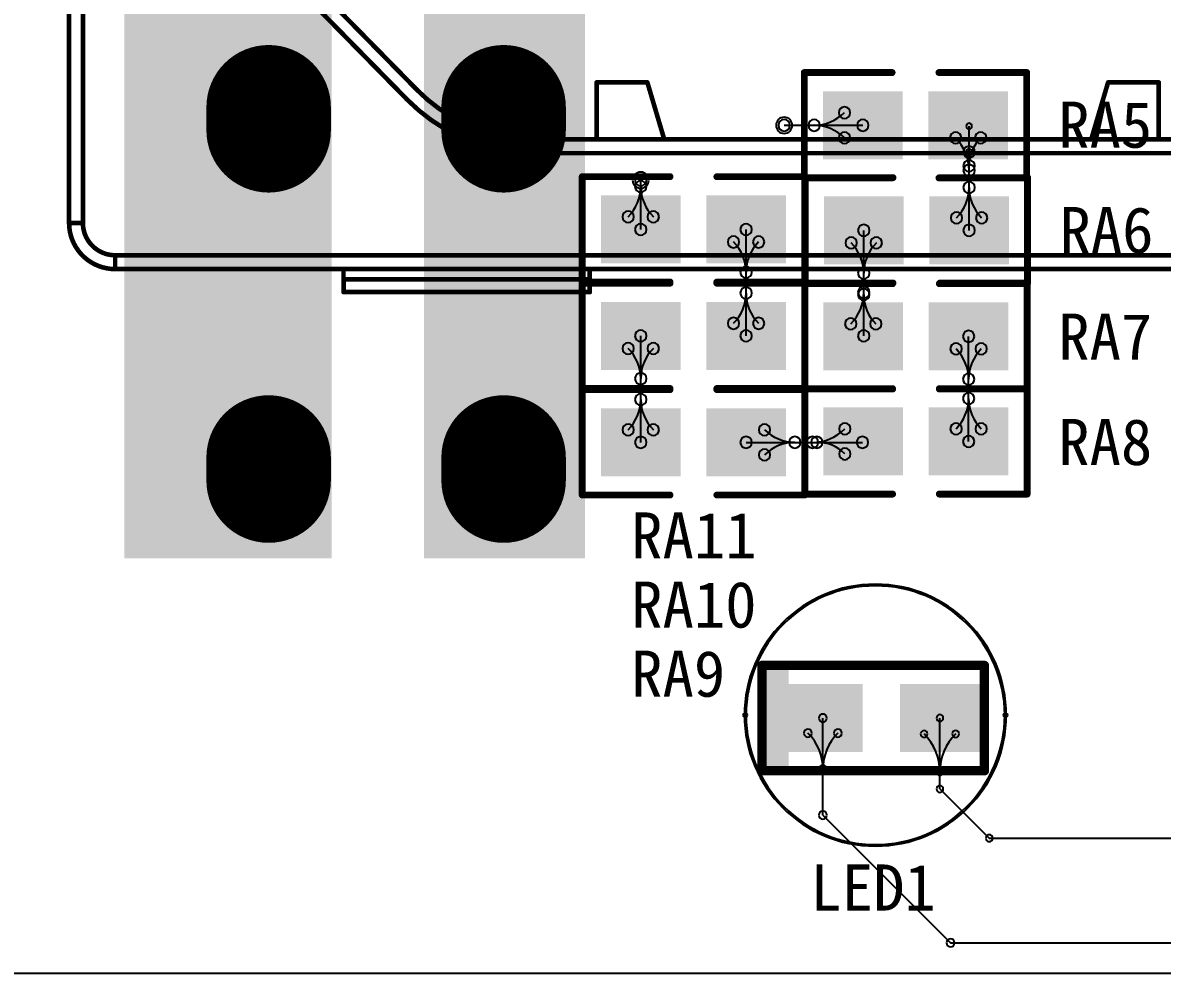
# Model space of a CAD drawing. Header units: inches. Extents: x 32166 to 66782, y 2386 to 7162.
# Drawn here: x 33963.9 to 34075.2, y 3758.4 to 3851.2 of the extents above; entities that cross this region are included whole.
import ezdxf

# ---------------------------------------------------------------- set-up
doc = ezdxf.new("R2010")
doc.units = ezdxf.units.IN
doc.header["$LTSCALE"] = 0.64311
doc.header["$MEASUREMENT"] = 0
for name, color, linetype in [('KEEPOUTLAYER', 6, 'CONTINUOUS'), ('MULTILAYER', 9, 'CONTINUOUS'), ('TOPLAYER', 1, 'CONTINUOUS'), ('TOPOVERLAY', 2, 'CONTINUOUS'), ('TOPPASTE', 8, 'CONTINUOUS'), ('TOPSOLDER', 216, 'CONTINUOUS')]:
    doc.layers.add(name, color=color, linetype=linetype)
doc.styles.get("Standard").update_dxf_attribs({"font": 'txt', "width": 0.8})

msp = doc.modelspace()

# ---------------------------------------------------------------- linework, layer by layer
at = {"layer": 'KEEPOUTLAYER'}
msp.add_line((32666.61, 3758.35), (34174.11, 3758.35), dxfattribs=at)
at = {"layer": 'MULTILAYER', "const_width": 11.25}
for points in [[(33987.95, 3840.66), (33987.95, 3842.91)], [(34010.9, 3840.66), (34010.9, 3842.91)], [(33987.95, 3806.46), (33987.95, 3808.71)], [(34010.9, 3806.46), (34010.9, 3808.71)]]:
    msp.add_lwpolyline(points, dxfattribs=at)
at = {"layer": 'MULTILAYER', "const_width": 5.63}
for points in [[(33987.95, 3845.72, 1), (33987.95, 3840.1, 1)], [(34010.9, 3845.72, 1), (34010.9, 3840.1, 1)], [(33987.95, 3843.47, 1), (33987.95, 3837.85, 1)], [(34010.9, 3843.47, 1), (34010.9, 3837.85, 1)], [(33987.95, 3811.52, 1), (33987.95, 3805.9, 1)], [(34010.9, 3811.52, 1), (34010.9, 3805.9, 1)], [(33987.95, 3809.27, 1), (33987.95, 3803.65, 1)], [(34010.9, 3809.27, 1), (34010.9, 3803.65, 1)]]:
    msp.add_lwpolyline(points, format="xyb", close=True, dxfattribs=at)
at = {"layer": 'MULTILAYER'}
for centre, start, end in [((34038.3, 3841.15), 0, 180), ((34038.3, 3841.15), 180, 0), ((34024.29, 3835.79), 0, 180), ((34024.29, 3835.79), 180, 0)]:
    msp.add_arc(centre, 0.562, start, end, dxfattribs=at)
at = {"layer": 'TOPLAYER'}
for p, q in [((34038.3, 3841.15), (34045.98, 3841.15)), ((34056.36, 3838.54), (34056.36, 3841.06)), ((34056.36, 3830.89), (34056.36, 3838.54)), ((34024.29, 3830.98), (34024.29, 3835.79)), ((34034.58, 3820.59), (34034.58, 3830.98)), ((34046.07, 3820.59), (34046.07, 3830.89)), ((34024.29, 3810.19), (34024.29, 3820.59)), ((34056.32, 3810.28), (34056.32, 3820.54)), ((34034.58, 3810.19), (34045.94, 3810.19)), ((34042.08, 3773.79), (34042.08, 3783.27)), ((34053.51, 3776.35), (34053.51, 3783.27)), ((34053.51, 3776.35), (34058.33, 3771.54)), ((34042.08, 3773.79), (34054.55, 3761.32)), ((34058.33, 3771.54), (34082.94, 3771.54)), ((34054.55, 3761.32), (34100.9, 3761.32))]:
    msp.add_line(p, q, dxfattribs=at)
at = {"layer": 'TOPLAYER', "const_width": 11.25}
for points in [[(33987.95, 3840.66), (33987.95, 3842.91)], [(34010.9, 3840.66), (34010.9, 3842.91)], [(33987.95, 3806.46), (33987.95, 3808.71)], [(34010.9, 3806.46), (34010.9, 3808.71)]]:
    msp.add_lwpolyline(points, dxfattribs=at)
at = {"layer": 'TOPLAYER', "const_width": 5.63}
for points in [[(33987.95, 3845.72, 1), (33987.95, 3840.1, 1)], [(34010.9, 3845.72, 1), (34010.9, 3840.1, 1)], [(33987.95, 3843.47, 1), (33987.95, 3837.85, 1)], [(34010.9, 3843.47, 1), (34010.9, 3837.85, 1)], [(33987.95, 3811.52, 1), (33987.95, 3805.9, 1)], [(34010.9, 3811.52, 1), (34010.9, 3805.9, 1)], [(33987.95, 3809.27, 1), (33987.95, 3803.65, 1)], [(34010.9, 3809.27, 1), (34010.9, 3803.65, 1)]]:
    msp.add_lwpolyline(points, format="xyb", close=True, dxfattribs=at)
at = {"layer": 'TOPLAYER'}
for centre, radius, start, end in [((34044.19, 3842.38), 0.562, 0, 180), ((34038.3, 3841.15), 0.562, 0, 180), ((34038.3, 3841.15), 0.562, 0, 180), ((34041.23, 3841.15), 0.562, 0, 180), ((34041.23, 3841.15), 0.562, 0, 180), ((34041.23, 3845.34), 4.18, 270.0001, 315.0001), ((34044.19, 3842.38), 0.562, 180, 0), ((34045.98, 3841.15), 0.562, 0, 180), ((34038.3, 3841.15), 0.562, 180, 0), ((34038.3, 3841.15), 0.562, 180, 0), ((34041.23, 3841.15), 0.562, 180, 0), ((34041.23, 3841.15), 0.562, 180, 0), ((34041.23, 3836.97), 4.18, 44.9999, 89.9999), ((34045.98, 3841.15), 0.562, 180, 0), ((34056.36, 3841.06), 0.286, 0, 180), ((34056.36, 3841.06), 0.286, 180, 0), ((34044.19, 3839.93), 0.562, 0, 180), ((34044.19, 3839.93), 0.562, 180, 0), ((34055.05, 3839.93), 0.562, 0, 180), ((34055.05, 3839.93), 0.562, 180, 0), ((34051.87, 3836.75), 4.49, 0.0001, 45.0001), ((34060.24, 3837.19), 3.88, 134.9999, 179.9999), ((34057.5, 3839.93), 0.562, 0, 180), ((34057.5, 3839.93), 0.562, 180, 0), ((34056.36, 3838.54), 0.562, 0, 180), ((34056.36, 3838.54), 0.562, 180, 0), ((34056.36, 3838.54), 0.286, 0, 180), ((34056.36, 3838.54), 0.286, 180, 0), ((34056.36, 3837.19), 0.562, 0, 180), ((34056.36, 3836.75), 0.562, 0, 180), ((34056.36, 3837.19), 0.562, 180, 0), ((34024.29, 3835.79), 0.562, 0, 180), ((34024.29, 3835.79), 0.562, 0, 180), ((34056.36, 3836.75), 0.562, 180, 0), ((34020.11, 3835.17), 4.18, 314.9999, 359.9999), ((34024.29, 3835.79), 0.562, 180, 0), ((34024.29, 3835.79), 0.562, 180, 0), ((34024.29, 3835.17), 0.562, 0, 180), ((34024.29, 3835.17), 0.562, 0, 180), ((34024.29, 3835.17), 0.562, 180, 0), ((34024.29, 3835.17), 0.562, 180, 0), ((34028.48, 3835.17), 4.18, 180.0001, 225.0001), ((34052.18, 3835.08), 4.18, 314.9999, 359.9999), ((34056.36, 3835.08), 0.562, 0, 180), ((34056.36, 3835.08), 0.562, 0, 180), ((34056.36, 3835.08), 0.562, 180, 0), ((34056.36, 3835.08), 0.562, 180, 0), ((34060.54, 3835.08), 4.18, 180.0001, 225.0001), ((34023.07, 3832.21), 0.562, 0, 180), ((34025.52, 3832.21), 0.562, 0, 180), ((34023.07, 3832.21), 0.562, 180, 0), ((34025.52, 3832.21), 0.562, 180, 0), ((34055.14, 3832.12), 0.562, 0, 180), ((34055.14, 3832.12), 0.562, 180, 0), ((34057.59, 3832.12), 0.562, 0, 180), ((34057.59, 3832.12), 0.562, 180, 0), ((34024.29, 3830.98), 0.562, 0, 180), ((34024.29, 3830.98), 0.562, 180, 0), ((34034.58, 3830.98), 0.562, 0, 180), ((34034.58, 3830.98), 0.562, 180, 0), ((34046.07, 3830.89), 0.562, 0, 180), ((34046.07, 3830.89), 0.562, 180, 0), ((34056.36, 3830.89), 0.562, 0, 180), ((34056.36, 3830.89), 0.562, 180, 0), ((34033.36, 3829.76), 0.562, 0, 180), ((34033.36, 3829.76), 0.562, 180, 0), ((34030.4, 3826.8), 4.18, 0.0001, 45.0001), ((34038.76, 3826.8), 4.18, 134.9999, 179.9999), ((34035.81, 3829.76), 0.562, 0, 180), ((34035.81, 3829.76), 0.562, 180, 0), ((34044.85, 3829.67), 0.562, 0, 180), ((34044.85, 3829.67), 0.562, 180, 0), ((34041.89, 3826.71), 4.18, 0.0001, 45.0001), ((34050.26, 3826.71), 4.18, 134.9999, 179.9999), ((34047.3, 3829.67), 0.562, 0, 180), ((34047.3, 3829.67), 0.562, 180, 0), ((34034.58, 3826.8), 0.562, 0, 180), ((34034.58, 3826.8), 0.562, 0, 180), ((34046.07, 3826.71), 0.562, 0, 180), ((34046.07, 3826.71), 0.562, 0, 180), ((34034.58, 3826.8), 0.562, 180, 0), ((34034.58, 3826.8), 0.562, 180, 0), ((34046.07, 3826.71), 0.562, 180, 0), ((34046.07, 3826.71), 0.562, 180, 0), ((34034.58, 3824.77), 0.562, 0, 180), ((34034.58, 3824.77), 0.562, 0, 180), ((34046.07, 3824.84), 0.562, 0, 180), ((34046.07, 3824.62), 0.562, 0, 180), ((34030.4, 3824.77), 4.18, 314.9999, 359.9999), ((34034.58, 3824.77), 0.562, 180, 0), ((34034.58, 3824.77), 0.562, 180, 0), ((34038.76, 3824.77), 4.18, 180.0001, 225.0001), ((34041.74, 3824.84), 4.34, 314.9999, 359.9999), ((34046.07, 3824.84), 0.562, 180, 0), ((34046.07, 3824.62), 0.562, 180, 0), ((34050.1, 3824.62), 4.03, 180.0001, 225.0001), ((34033.36, 3821.81), 0.562, 0, 180), ((34033.36, 3821.81), 0.562, 180, 0), ((34035.81, 3821.81), 0.562, 0, 180), ((34035.81, 3821.81), 0.562, 180, 0), ((34044.8, 3821.77), 0.562, 0, 180), ((34044.8, 3821.77), 0.562, 180, 0), ((34047.25, 3821.77), 0.562, 0, 180), ((34047.25, 3821.77), 0.562, 180, 0), ((34024.29, 3820.59), 0.562, 0, 180), ((34024.29, 3820.59), 0.562, 180, 0), ((34034.58, 3820.59), 0.562, 0, 180), ((34034.58, 3820.59), 0.562, 180, 0), ((34046.07, 3820.59), 0.562, 0, 180), ((34046.07, 3820.59), 0.562, 180, 0), ((34056.32, 3820.54), 0.562, 0, 180), ((34056.32, 3820.54), 0.562, 180, 0), ((34023.07, 3819.36), 0.562, 0, 180), ((34023.07, 3819.36), 0.562, 180, 0), ((34020.11, 3816.41), 4.18, 0.0001, 45.0001), ((34028.48, 3816.41), 4.18, 134.9999, 179.9999), ((34025.52, 3819.36), 0.562, 0, 180), ((34025.52, 3819.36), 0.562, 180, 0), ((34055.09, 3819.32), 0.562, 0, 180), ((34057.54, 3819.32), 0.562, 0, 180), ((34055.09, 3819.32), 0.562, 180, 0), ((34052.13, 3816.36), 4.18, 0, 45), ((34060.5, 3816.36), 4.18, 134.9999, 179.9999), ((34057.54, 3819.32), 0.562, 180, 0), ((34024.29, 3816.41), 0.562, 0, 180), ((34024.29, 3816.41), 0.562, 0, 180), ((34024.29, 3816.41), 0.562, 180, 0), ((34024.29, 3816.41), 0.562, 180, 0), ((34056.32, 3816.36), 0.562, 0, 180), ((34056.32, 3816.36), 0.562, 0, 180), ((34056.32, 3816.36), 0.562, 180, 0), ((34056.32, 3816.36), 0.562, 180, 0), ((34024.29, 3814.38), 0.562, 0, 180), ((34024.29, 3814.38), 0.562, 0, 180), ((34056.32, 3814.47), 0.562, 0, 180), ((34056.32, 3814.47), 0.562, 0, 180), ((34020.11, 3814.38), 4.18, 314.9999, 359.9999), ((34024.29, 3814.38), 0.562, 180, 0), ((34024.29, 3814.38), 0.562, 180, 0), ((34028.48, 3814.38), 4.18, 180.0001, 225.0001), ((34052.13, 3814.47), 4.18, 314.9999, 359.9999), ((34056.32, 3814.47), 0.562, 180, 0), ((34056.32, 3814.47), 0.562, 180, 0), ((34060.5, 3814.47), 4.18, 180.0001, 225.0001), ((34023.07, 3811.42), 0.562, 0, 180), ((34025.52, 3811.42), 0.562, 0, 180), ((34036.38, 3811.42), 0.562, 0, 180), ((34044.23, 3811.51), 0.562, 0, 180), ((34055.09, 3811.51), 0.562, 0, 180), ((34057.54, 3811.51), 0.562, 0, 180), ((34023.07, 3811.42), 0.562, 180, 0), ((34024.29, 3810.19), 0.562, 0, 180), ((34025.52, 3811.42), 0.562, 180, 0), ((34034.58, 3810.19), 0.562, 0, 180), ((34036.38, 3811.42), 0.562, 180, 0), ((34039.34, 3814.38), 4.18, 224.9999, 269.9999), ((34039.34, 3810.19), 0.562, 0, 180), ((34039.34, 3810.19), 0.562, 0, 180), ((34041.06, 3810.19), 0.562, 0, 180), ((34041.49, 3810.19), 0.562, 0, 180), ((34041.06, 3814.68), 4.49, 270, 315), ((34044.23, 3811.51), 0.562, 180, 0), ((34045.94, 3810.19), 0.562, 0, 180), ((34055.09, 3811.51), 0.562, 180, 0), ((34056.32, 3810.28), 0.562, 0, 180), ((34057.54, 3811.51), 0.562, 180, 0), ((34024.29, 3810.19), 0.562, 180, 0), ((34034.58, 3810.19), 0.562, 180, 0), ((34036.38, 3808.97), 0.562, 0, 180), ((34039.34, 3806.01), 4.18, 90.0001, 135.0001), ((34039.34, 3810.19), 0.562, 180, 0), ((34039.34, 3810.19), 0.562, 180, 0), ((34041.06, 3810.19), 0.562, 180, 0), ((34041.49, 3810.19), 0.562, 180, 0), ((34041.49, 3806.32), 3.88, 44.9999, 89.9999), ((34044.23, 3809.06), 0.562, 0, 180), ((34045.94, 3810.19), 0.562, 180, 0), ((34056.32, 3810.28), 0.562, 180, 0), ((34036.38, 3808.97), 0.562, 180, 0), ((34044.23, 3809.06), 0.562, 180, 0), ((34042.08, 3783.27), 0.394, 0, 180), ((34042.08, 3783.27), 0.394, 180, 0), ((34053.51, 3783.27), 0.337, 0, 180), ((34053.51, 3783.27), 0.337, 180, 0), ((34040.62, 3781.8), 0.394, 0, 180), ((34040.62, 3781.8), 0.394, 0, 180), ((34040.62, 3781.8), 0.394, 0, 180), ((34040.62, 3781.8), 0.394, 180, 0), ((34040.62, 3781.8), 0.394, 180, 0), ((34040.62, 3781.8), 0.394, 180, 0), ((34037.09, 3778.27), 5, 360, 45), ((34037.09, 3778.27), 5, 360, 45), ((34037.09, 3778.27), 5, 360, 45), ((34047.08, 3778.27), 5, 135, 180), ((34047.08, 3778.27), 5, 135, 180), ((34047.08, 3778.27), 5, 135, 180), ((34043.55, 3781.8), 0.394, 0, 180), ((34043.55, 3781.8), 0.394, 0, 180), ((34043.55, 3781.8), 0.394, 0, 180), ((34043.55, 3781.8), 0.394, 180, 0), ((34043.55, 3781.8), 0.394, 180, 0), ((34043.55, 3781.8), 0.394, 180, 0), ((34051.97, 3781.72), 0.337, 0, 180), ((34051.97, 3781.72), 0.337, 0, 180), ((34051.97, 3781.72), 0.337, 0, 180), ((34051.97, 3781.72), 0.337, 180, 0), ((34051.97, 3781.72), 0.337, 180, 0), ((34051.97, 3781.72), 0.337, 180, 0), ((34048.24, 3778), 5.27, 0.0001, 45.0001), ((34048.24, 3778), 5.27, 0.0001, 45.0001), ((34048.24, 3778), 5.27, 0.0001, 45.0001), ((34058.78, 3778), 5.27, 134.9999, 179.9999), ((34058.78, 3778), 5.27, 134.9999, 179.9999), ((34058.78, 3778), 5.27, 134.9999, 179.9999), ((34055.06, 3781.72), 0.337, 0, 180), ((34055.06, 3781.72), 0.337, 0, 180), ((34055.06, 3781.72), 0.337, 0, 180), ((34055.06, 3781.72), 0.337, 180, 0), ((34055.06, 3781.72), 0.337, 180, 0), ((34055.06, 3781.72), 0.337, 180, 0), ((34042.08, 3778.27), 0.394, 0, 180), ((34042.08, 3778.27), 0.394, 0, 180), ((34042.08, 3778.27), 0.394, 0, 180), ((34042.08, 3778.27), 0.394, 0, 180), ((34042.08, 3778.27), 0.394, 0, 180), ((34042.08, 3778.27), 0.394, 0, 180), ((34042.08, 3778.27), 0.394, 180, 0), ((34042.08, 3778.27), 0.394, 180, 0), ((34042.08, 3778.27), 0.394, 180, 0), ((34042.08, 3778.27), 0.394, 180, 0), ((34042.08, 3778.27), 0.394, 180, 0), ((34042.08, 3778.27), 0.394, 180, 0), ((34053.51, 3778), 0.337, 0, 180), ((34053.51, 3778), 0.337, 0, 180), ((34053.51, 3778), 0.337, 0, 180), ((34053.51, 3778), 0.337, 0, 180), ((34053.51, 3778), 0.337, 0, 180), ((34053.51, 3778), 0.337, 0, 180), ((34053.51, 3778), 0.337, 180, 0), ((34053.51, 3778), 0.337, 180, 0), ((34053.51, 3778), 0.337, 180, 0), ((34053.51, 3778), 0.337, 180, 0), ((34053.51, 3778), 0.337, 180, 0), ((34053.51, 3778), 0.337, 180, 0), ((34053.51, 3776.35), 0.337, 0, 180), ((34053.51, 3776.35), 0.337, 0, 180), ((34053.51, 3776.35), 0.337, 180, 0), ((34053.51, 3776.35), 0.337, 180, 0), ((34042.08, 3773.79), 0.394, 0, 180), ((34042.08, 3773.79), 0.394, 0, 180), ((34042.08, 3773.79), 0.394, 180, 0), ((34042.08, 3773.79), 0.394, 180, 0), ((34058.33, 3771.54), 0.337, 0, 180), ((34058.33, 3771.54), 0.337, 0, 180), ((34058.33, 3771.54), 0.337, 180, 0), ((34058.33, 3771.54), 0.337, 180, 0), ((34054.55, 3761.32), 0.394, 0, 180), ((34054.55, 3761.32), 0.394, 0, 180), ((34054.55, 3761.32), 0.394, 180, 0), ((34054.55, 3761.32), 0.394, 180, 0)]:
    msp.add_arc(centre, radius, start, end, dxfattribs=at)
for points in [[(33973.86, 3798.85), (33994.11, 3798.85), (33973.86, 3924.85), (33994.11, 3924.85)], [(34003.11, 3798.85), (34018.86, 3798.85), (34003.11, 3911.35), (34018.86, 3911.35)], [(34042.56, 3838.3), (34049.41, 3838.3), (34042.56, 3844.01), (34049.41, 3844.01)], [(34052.84, 3838.3), (34059.7, 3838.3), (34052.84, 3844.01), (34059.7, 3844.01)], [(34027.72, 3833.84), (34020.87, 3833.84), (34027.72, 3828.13), (34020.87, 3828.13)], [(34038.01, 3833.84), (34031.15, 3833.84), (34038.01, 3828.13), (34031.15, 3828.13)], [(34049.5, 3833.75), (34042.65, 3833.75), (34049.5, 3828.04), (34042.65, 3828.04)], [(34059.79, 3833.75), (34052.93, 3833.75), (34059.79, 3828.04), (34052.93, 3828.04)], [(34020.87, 3817.73), (34027.72, 3817.73), (34020.87, 3823.45), (34027.72, 3823.45)], [(34031.15, 3817.73), (34038.01, 3817.73), (34031.15, 3823.45), (34038.01, 3823.45)], [(34049.46, 3823.4), (34042.6, 3823.4), (34049.46, 3817.69), (34042.6, 3817.69)], [(34059.75, 3823.4), (34052.89, 3823.4), (34059.75, 3817.69), (34052.89, 3817.69)], [(34020.87, 3807.34), (34027.72, 3807.34), (34020.87, 3813.05), (34027.72, 3813.05)], [(34031.15, 3807.34), (34038.01, 3807.34), (34031.15, 3813.05), (34038.01, 3813.05)], [(34042.6, 3807.43), (34049.46, 3807.43), (34042.6, 3813.14), (34049.46, 3813.14)], [(34052.89, 3807.43), (34059.75, 3807.43), (34052.89, 3813.14), (34059.75, 3813.14)], [(34045.51, 3786.12), (34038.65, 3786.12), (34045.51, 3780.41), (34038.65, 3780.41)], [(34056.94, 3786.12), (34050.08, 3786.12), (34056.94, 3780.41), (34050.08, 3780.41)]]:
    msp.add_solid(points, dxfattribs=at)
at = {"layer": 'TOPOVERLAY'}
for points, const_width in [([(33968.46, 3831.61), (33968.46, 3946.36)], 0.45), ([(33969.81, 3831.61), (33969.81, 3946.36)], 0.45), ([(33983.91, 3861.55), (34001.47, 3843.67)], 0.45), ([(33984.87, 3862.49), (34002.43, 3844.62)], 0.45), ([(34040.27, 3846.3), (34048.84, 3846.3)], 0.675), ([(34040.27, 3836.01), (34040.27, 3846.3)], 0.675), ([(34053.41, 3846.3), (34061.99, 3846.3)], 0.675), ([(34061.99, 3836.01), (34061.99, 3846.3)], 0.675), ([(34019.99, 3839.84), (34019.99, 3845.34)], 0.45), ([(34019.99, 3845.34), (34024.94, 3845.34)], 0.45), ([(34024.94, 3845.34), (34026.57, 3839.84)], 0.45), ([(34068.31, 3839.84), (34069.94, 3845.34)], 0.45), ([(34069.94, 3845.34), (34074.89, 3845.34)], 0.45), ([(34074.89, 3839.84), (34074.89, 3845.34)], 0.45), ([(34013.97, 3839.78), (34080.9, 3839.78)], 0.45), ([(34013.97, 3838.43), (34080.9, 3838.43)], 0.45), ([(34018.58, 3836.13), (34027.15, 3836.13)], 0.675), ([(34018.58, 3825.84), (34018.58, 3836.13)], 0.675), ([(34031.72, 3836.13), (34040.3, 3836.13)], 0.675), ([(34040.27, 3836.01), (34048.84, 3836.01)], 0.675), ([(34040.3, 3825.84), (34040.3, 3836.13)], 0.675), ([(34040.36, 3836.04), (34048.93, 3836.04)], 0.675), ([(34040.36, 3825.75), (34040.36, 3836.04)], 0.675), ([(34053.41, 3836.01), (34061.99, 3836.01)], 0.675), ([(34053.5, 3836.04), (34062.08, 3836.04)], 0.675), ([(34062.08, 3825.75), (34062.08, 3836.04)], 0.675), ([(33968.46, 3831.61), (33969.81, 3831.61)], 0.45), ([(33972.96, 3828.46), (34121.91, 3828.46)], 0.45), ([(33972.96, 3827.11), (33972.96, 3828.46)], 0.45), ([(33972.96, 3827.11), (34121.91, 3827.11)], 0.45), ([(33995.26, 3826.12), (33995.26, 3827.11)], 0.45), ([(34019.31, 3824.86), (34019.31, 3827.11)], 0.45), ([(33995.27, 3824.86), (33995.27, 3826.12)], 0.45), ([(33995.26, 3826.12), (34019.31, 3826.12)], 0.45), ([(34018.58, 3825.84), (34027.15, 3825.84)], 0.675), ([(34018.58, 3825.73), (34027.15, 3825.73)], 0.675), ([(34018.58, 3815.45), (34018.58, 3825.73)], 0.675), ([(34031.72, 3825.84), (34040.3, 3825.84)], 0.675), ([(34031.72, 3825.73), (34040.3, 3825.73)], 0.675), ([(34040.3, 3815.45), (34040.3, 3825.73)], 0.675), ([(34040.36, 3825.75), (34048.93, 3825.75)], 0.675), ([(34053.5, 3825.75), (34062.08, 3825.75)], 0.675), ([(33995.27, 3824.86), (34019.31, 3824.86)], 0.45), ([(34040.31, 3825.69), (34048.89, 3825.69)], 0.675), ([(34040.31, 3815.4), (34040.31, 3825.69)], 0.675), ([(34053.46, 3825.69), (34062.03, 3825.69)], 0.675), ([(34062.03, 3815.4), (34062.03, 3825.69)], 0.675), ([(34018.58, 3815.45), (34027.15, 3815.45)], 0.675), ([(34018.58, 3815.34), (34027.15, 3815.34)], 0.675), ([(34018.58, 3805.05), (34018.58, 3815.34)], 0.675), ([(34031.72, 3815.45), (34040.3, 3815.45)], 0.675), ([(34031.72, 3815.34), (34040.3, 3815.34)], 0.675), ([(34040.3, 3805.05), (34040.3, 3815.34)], 0.675), ([(34040.31, 3815.43), (34048.89, 3815.43)], 0.675), ([(34040.31, 3805.14), (34040.31, 3815.43)], 0.675), ([(34040.31, 3815.4), (34048.89, 3815.4)], 0.675), ([(34053.46, 3815.43), (34062.03, 3815.43)], 0.675), ([(34053.46, 3815.4), (34062.03, 3815.4)], 0.675), ([(34062.03, 3805.14), (34062.03, 3815.43)], 0.675), ([(34018.58, 3805.05), (34027.15, 3805.05)], 0.675), ([(34031.72, 3805.05), (34040.3, 3805.05)], 0.675), ([(34040.31, 3805.14), (34048.89, 3805.14)], 0.675), ([(34053.46, 3805.14), (34062.03, 3805.14)], 0.675), ([(34036.14, 3778.12), (34036.14, 3788.41)], 0.914), ([(34036.14, 3788.41), (34044.71, 3788.41)], 0.914), ([(34044.71, 3788.41), (34049.28, 3788.41)], 0.914), ([(34049.28, 3788.41), (34057.86, 3788.41)], 0.914), ([(34057.86, 3778.12), (34057.86, 3788.41)], 0.914), ([(34036.14, 3778.12), (34044.71, 3778.12)], 0.914), ([(34044.71, 3778.12), (34049.28, 3778.12)], 0.914), ([(34049.28, 3778.12), (34057.86, 3778.12)], 0.914)]:
    msp.add_lwpolyline(points, dxfattribs=dict(at, const_width=const_width))
for points, const_width in [([(34040.1, 3846.3, 1), (34040.44, 3846.3, 1)], 0.337), ([(34040.1, 3846.3, 1), (34040.44, 3846.3, 1)], 0.337), ([(34048.67, 3846.3, 1), (34049.01, 3846.3, 1)], 0.337), ([(34053.25, 3846.3, 1), (34053.58, 3846.3, 1)], 0.337), ([(34061.82, 3846.3, 1), (34062.16, 3846.3, 1)], 0.337), ([(34061.82, 3846.3, 1), (34062.16, 3846.3, 1)], 0.337), ([(34019.88, 3845.34, 1), (34020.1, 3845.34, 1)], 0.225), ([(34019.88, 3845.34, 1), (34020.1, 3845.34, 1)], 0.225), ([(34024.83, 3845.34, 1), (34025.05, 3845.34, 1)], 0.225), ([(34024.83, 3845.34, 1), (34025.05, 3845.34, 1)], 0.225), ([(34069.83, 3845.34, 1), (34070.05, 3845.34, 1)], 0.225), ([(34069.83, 3845.34, 1), (34070.05, 3845.34, 1)], 0.225), ([(34074.78, 3845.34, 1), (34075, 3845.34, 1)], 0.225), ([(34074.78, 3845.34, 1), (34075, 3845.34, 1)], 0.225), ([(34001.36, 3843.67, 1), (34001.58, 3843.67, 1)], 0.225), ([(34001.36, 3843.67, 1), (34001.58, 3843.67, 1)], 0.225), ([(34002.32, 3844.62, 1), (34002.54, 3844.62, 1)], 0.225), ([(34002.32, 3844.62, 1), (34002.54, 3844.62, 1)], 0.225), ([(34013.86, 3839.78, 1), (34014.08, 3839.78, 1)], 0.225), ([(34013.86, 3839.78, 1), (34014.08, 3839.78, 1)], 0.225), ([(34019.88, 3839.84, 1), (34020.1, 3839.84, 1)], 0.225), ([(34026.45, 3839.84, 1), (34026.68, 3839.84, 1)], 0.225), ([(34068.2, 3839.84, 1), (34068.42, 3839.84, 1)], 0.225), ([(34074.78, 3839.84, 1), (34075, 3839.84, 1)], 0.225), ([(34013.86, 3838.43, 1), (34014.08, 3838.43, 1)], 0.225), ([(34013.86, 3838.43, 1), (34014.08, 3838.43, 1)], 0.225), ([(34018.75, 3836.13, 1), (34018.41, 3836.13, 1)], 0.337), ([(34018.75, 3836.13, 1), (34018.41, 3836.13, 1)], 0.337), ([(34027.32, 3836.13, 1), (34026.98, 3836.13, 1)], 0.337), ([(34031.89, 3836.13, 1), (34031.56, 3836.13, 1)], 0.337), ([(34040.1, 3836.01, 1), (34040.44, 3836.01, 1)], 0.337), ([(34040.1, 3836.01, 1), (34040.44, 3836.01, 1)], 0.337), ([(34040.47, 3836.13, 1), (34040.13, 3836.13, 1)], 0.337), ([(34040.47, 3836.13, 1), (34040.13, 3836.13, 1)], 0.337), ([(34040.53, 3836.04, 1), (34040.19, 3836.04, 1)], 0.337), ([(34040.53, 3836.04, 1), (34040.19, 3836.04, 1)], 0.337), ([(34048.67, 3836.01, 1), (34049.01, 3836.01, 1)], 0.337), ([(34049.1, 3836.04, 1), (34048.76, 3836.04, 1)], 0.337), ([(34053.25, 3836.01, 1), (34053.58, 3836.01, 1)], 0.337), ([(34053.67, 3836.04, 1), (34053.34, 3836.04, 1)], 0.337), ([(34061.82, 3836.01, 1), (34062.16, 3836.01, 1)], 0.337), ([(34061.82, 3836.01, 1), (34062.16, 3836.01, 1)], 0.337), ([(34062.25, 3836.04, 1), (34061.91, 3836.04, 1)], 0.337), ([(34062.25, 3836.04, 1), (34061.91, 3836.04, 1)], 0.337), ([(33968.35, 3831.61, 1), (33968.58, 3831.61, 1)], 0.225), ([(33968.35, 3831.61, 1), (33968.58, 3831.61, 1)], 0.225), ([(33968.35, 3831.61, 1), (33968.58, 3831.61, 1)], 0.225), ([(33969.7, 3831.61, 1), (33969.93, 3831.61, 1)], 0.225), ([(33969.7, 3831.61, 1), (33969.93, 3831.61, 1)], 0.225), ([(33969.7, 3831.61, 1), (33969.93, 3831.61, 1)], 0.225), ([(33972.85, 3828.46, 1), (33973.08, 3828.46, 1)], 0.225), ([(33972.85, 3828.46, 1), (33973.08, 3828.46, 1)], 0.225), ([(33972.85, 3828.46, 1), (33973.08, 3828.46, 1)], 0.225), ([(33972.85, 3827.11, 1), (33973.08, 3827.11, 1)], 0.225), ([(33972.85, 3827.11, 1), (33973.08, 3827.11, 1)], 0.225), ([(33972.85, 3827.11, 1), (33973.08, 3827.11, 1)], 0.225), ([(33995.15, 3827.11, 1), (33995.38, 3827.11, 1)], 0.225), ([(34019.2, 3827.11, 1), (34019.43, 3827.11, 1)], 0.225), ([(33995.16, 3826.12, 1), (33995.38, 3826.12, 1)], 0.225), ([(33995.15, 3826.12, 1), (33995.38, 3826.12, 1)], 0.225), ([(33995.15, 3826.12, 1), (33995.38, 3826.12, 1)], 0.225), ([(34018.75, 3825.84, 1), (34018.41, 3825.84, 1)], 0.337), ([(34018.75, 3825.84, 1), (34018.41, 3825.84, 1)], 0.337), ([(34018.41, 3825.73, 1), (34018.75, 3825.73, 1)], 0.337), ([(34018.41, 3825.73, 1), (34018.75, 3825.73, 1)], 0.337), ([(34019.2, 3826.12, 1), (34019.43, 3826.12, 1)], 0.225), ([(34027.32, 3825.84, 1), (34026.98, 3825.84, 1)], 0.337), ([(34026.98, 3825.73, 1), (34027.32, 3825.73, 1)], 0.337), ([(34031.89, 3825.84, 1), (34031.56, 3825.84, 1)], 0.337), ([(34031.56, 3825.73, 1), (34031.89, 3825.73, 1)], 0.337), ([(34040.47, 3825.84, 1), (34040.13, 3825.84, 1)], 0.337), ([(34040.47, 3825.84, 1), (34040.13, 3825.84, 1)], 0.337), ([(34040.13, 3825.73, 1), (34040.47, 3825.73, 1)], 0.337), ([(34040.13, 3825.73, 1), (34040.47, 3825.73, 1)], 0.337), ([(34040.53, 3825.75, 1), (34040.19, 3825.75, 1)], 0.337), ([(34040.53, 3825.75, 1), (34040.19, 3825.75, 1)], 0.337), ([(34049.1, 3825.75, 1), (34048.76, 3825.75, 1)], 0.337), ([(34053.67, 3825.75, 1), (34053.34, 3825.75, 1)], 0.337), ([(34062.25, 3825.75, 1), (34061.91, 3825.75, 1)], 0.337), ([(34062.25, 3825.75, 1), (34061.91, 3825.75, 1)], 0.337), ([(33995.16, 3824.86, 1), (33995.38, 3824.86, 1)], 0.225), ([(33995.16, 3824.86, 1), (33995.38, 3824.86, 1)], 0.225), ([(34019.2, 3824.86, 1), (34019.43, 3824.86, 1)], 0.225), ([(34019.2, 3824.86, 1), (34019.43, 3824.86, 1)], 0.225), ([(34040.48, 3825.69, 1), (34040.15, 3825.69, 1)], 0.337), ([(34040.48, 3825.69, 1), (34040.15, 3825.69, 1)], 0.337), ([(34049.06, 3825.69, 1), (34048.72, 3825.69, 1)], 0.337), ([(34053.63, 3825.69, 1), (34053.29, 3825.69, 1)], 0.337), ([(34062.2, 3825.69, 1), (34061.86, 3825.69, 1)], 0.337), ([(34062.2, 3825.69, 1), (34061.86, 3825.69, 1)], 0.337), ([(34018.41, 3815.45, 1), (34018.75, 3815.45, 1)], 0.337), ([(34018.41, 3815.45, 1), (34018.75, 3815.45, 1)], 0.337), ([(34018.41, 3815.34, 1), (34018.75, 3815.34, 1)], 0.337), ([(34018.41, 3815.34, 1), (34018.75, 3815.34, 1)], 0.337), ([(34026.98, 3815.45, 1), (34027.32, 3815.45, 1)], 0.337), ([(34026.98, 3815.34, 1), (34027.32, 3815.34, 1)], 0.337), ([(34031.56, 3815.45, 1), (34031.89, 3815.45, 1)], 0.337), ([(34031.56, 3815.34, 1), (34031.89, 3815.34, 1)], 0.337), ([(34040.13, 3815.45, 1), (34040.47, 3815.45, 1)], 0.337), ([(34040.13, 3815.45, 1), (34040.47, 3815.45, 1)], 0.337), ([(34040.13, 3815.34, 1), (34040.47, 3815.34, 1)], 0.337), ([(34040.13, 3815.34, 1), (34040.47, 3815.34, 1)], 0.337), ([(34040.15, 3815.43, 1), (34040.48, 3815.43, 1)], 0.337), ([(34040.15, 3815.43, 1), (34040.48, 3815.43, 1)], 0.337), ([(34040.48, 3815.4, 1), (34040.15, 3815.4, 1)], 0.337), ([(34040.48, 3815.4, 1), (34040.15, 3815.4, 1)], 0.337), ([(34048.72, 3815.43, 1), (34049.06, 3815.43, 1)], 0.337), ([(34049.06, 3815.4, 1), (34048.72, 3815.4, 1)], 0.337), ([(34053.29, 3815.43, 1), (34053.63, 3815.43, 1)], 0.337), ([(34053.63, 3815.4, 1), (34053.29, 3815.4, 1)], 0.337), ([(34061.86, 3815.43, 1), (34062.2, 3815.43, 1)], 0.337), ([(34061.86, 3815.43, 1), (34062.2, 3815.43, 1)], 0.337), ([(34062.2, 3815.4, 1), (34061.86, 3815.4, 1)], 0.337), ([(34062.2, 3815.4, 1), (34061.86, 3815.4, 1)], 0.337), ([(34018.41, 3805.05, 1), (34018.75, 3805.05, 1)], 0.337), ([(34018.41, 3805.05, 1), (34018.75, 3805.05, 1)], 0.337), ([(34026.98, 3805.05, 1), (34027.32, 3805.05, 1)], 0.337), ([(34031.56, 3805.05, 1), (34031.89, 3805.05, 1)], 0.337), ([(34040.13, 3805.05, 1), (34040.47, 3805.05, 1)], 0.337), ([(34040.13, 3805.05, 1), (34040.47, 3805.05, 1)], 0.337), ([(34040.15, 3805.14, 1), (34040.48, 3805.14, 1)], 0.337), ([(34040.15, 3805.14, 1), (34040.48, 3805.14, 1)], 0.337), ([(34048.72, 3805.14, 1), (34049.06, 3805.14, 1)], 0.337), ([(34053.29, 3805.14, 1), (34053.63, 3805.14, 1)], 0.337), ([(34061.86, 3805.14, 1), (34062.2, 3805.14, 1)], 0.337), ([(34061.86, 3805.14, 1), (34062.2, 3805.14, 1)], 0.337), ([(34035.91, 3788.41, 1), (34036.37, 3788.41, 1)], 0.457), ([(34035.91, 3788.41, 1), (34036.37, 3788.41, 1)], 0.457), ([(34044.48, 3788.41, 1), (34044.94, 3788.41, 1)], 0.457), ([(34044.48, 3788.41, 1), (34044.94, 3788.41, 1)], 0.457), ([(34049.06, 3788.41, 1), (34049.51, 3788.41, 1)], 0.457), ([(34049.06, 3788.41, 1), (34049.51, 3788.41, 1)], 0.457), ([(34057.63, 3788.41, 1), (34058.09, 3788.41, 1)], 0.457), ([(34057.63, 3788.41, 1), (34058.09, 3788.41, 1)], 0.457), ([(34035.91, 3778.12, 1), (34036.37, 3778.12, 1)], 0.457), ([(34035.91, 3778.12, 1), (34036.37, 3778.12, 1)], 0.457), ([(34044.48, 3778.12, 1), (34044.94, 3778.12, 1)], 0.457), ([(34044.48, 3778.12, 1), (34044.94, 3778.12, 1)], 0.457), ([(34049.06, 3778.12, 1), (34049.51, 3778.12, 1)], 0.457), ([(34049.06, 3778.12, 1), (34049.51, 3778.12, 1)], 0.457), ([(34057.63, 3778.12, 1), (34058.09, 3778.12, 1)], 0.457), ([(34057.63, 3778.12, 1), (34058.09, 3778.12, 1)], 0.457)]:
    msp.add_lwpolyline(points, format="xyb", close=True, dxfattribs=dict(at, const_width=const_width))
at = {"layer": 'TOPOVERLAY', "const_width": 0.45}
for points in [[(34013.97, 3838.43, -0.201181), (34001.47, 3843.67)], [(34013.97, 3839.78, -0.201181), (34002.43, 3844.62)], [(33972.96, 3827.11, -0.414214), (33968.46, 3831.61)], [(33972.96, 3828.46, -0.414214), (33969.81, 3831.61)]]:
    msp.add_lwpolyline(points, format="xyb", dxfattribs=at)
at = {"layer": 'TOPOVERLAY'}
for centre, radius, start, end in [((34047.21, 3783.55), 12.79, 0, 180), ((34047.21, 3783.55), 12.63, 0, 180), ((34034.42, 3783.55), 0.143, 0, 180), ((34034.42, 3783.55), 0.143, 180, 0), ((34047.21, 3783.55), 12.79, 180, 0), ((34034.59, 3783.55), 0.143, 0, 180), ((34034.59, 3783.55), 0.143, 180, 0), ((34047.21, 3783.55), 12.63, 180, 0), ((34059.84, 3783.55), 0.143, 0, 180), ((34059.84, 3783.55), 0.143, 180, 0), ((34060, 3783.55), 0.143, 0, 180), ((34060, 3783.55), 0.143, 180, 0)]:
    msp.add_arc(centre, radius, start, end, dxfattribs=at)
msp.add_solid([(34036.22, 3778.13), (34038.73, 3778.13), (34036.22, 3788.41), (34038.73, 3788.41)], dxfattribs=at)
at = {"layer": 'TOPPASTE'}
for points in [[(34042.56, 3838.3), (34049.41, 3838.3), (34042.56, 3844.01), (34049.41, 3844.01)], [(34052.84, 3838.3), (34059.7, 3838.3), (34052.84, 3844.01), (34059.7, 3844.01)], [(34027.72, 3833.84), (34020.87, 3833.84), (34027.72, 3828.13), (34020.87, 3828.13)], [(34038.01, 3833.84), (34031.15, 3833.84), (34038.01, 3828.13), (34031.15, 3828.13)], [(34049.5, 3833.75), (34042.65, 3833.75), (34049.5, 3828.04), (34042.65, 3828.04)], [(34059.79, 3833.75), (34052.93, 3833.75), (34059.79, 3828.04), (34052.93, 3828.04)], [(34020.87, 3817.73), (34027.72, 3817.73), (34020.87, 3823.45), (34027.72, 3823.45)], [(34031.15, 3817.73), (34038.01, 3817.73), (34031.15, 3823.45), (34038.01, 3823.45)], [(34049.46, 3823.4), (34042.6, 3823.4), (34049.46, 3817.69), (34042.6, 3817.69)], [(34059.75, 3823.4), (34052.89, 3823.4), (34059.75, 3817.69), (34052.89, 3817.69)], [(34020.87, 3807.34), (34027.72, 3807.34), (34020.87, 3813.05), (34027.72, 3813.05)], [(34031.15, 3807.34), (34038.01, 3807.34), (34031.15, 3813.05), (34038.01, 3813.05)], [(34042.6, 3807.43), (34049.46, 3807.43), (34042.6, 3813.14), (34049.46, 3813.14)], [(34052.89, 3807.43), (34059.75, 3807.43), (34052.89, 3813.14), (34059.75, 3813.14)], [(34045.51, 3786.12), (34038.65, 3786.12), (34045.51, 3780.41), (34038.65, 3780.41)], [(34056.94, 3786.12), (34050.08, 3786.12), (34056.94, 3780.41), (34050.08, 3780.41)]]:
    msp.add_solid(points, dxfattribs=at)
at = {"layer": 'TOPSOLDER', "const_width": 12.16}
for points in [[(33987.95, 3840.66), (33987.95, 3842.91)], [(34010.9, 3840.66), (34010.9, 3842.91)], [(33987.95, 3806.46), (33987.95, 3808.71)], [(34010.9, 3806.46), (34010.9, 3808.71)]]:
    msp.add_lwpolyline(points, dxfattribs=at)
at = {"layer": 'TOPSOLDER', "const_width": 6.08}
for points in [[(33987.95, 3845.95, 1), (33987.95, 3839.87, 1)], [(34010.9, 3845.95, 1), (34010.9, 3839.87, 1)], [(33987.95, 3843.7, 1), (33987.95, 3837.62, 1)], [(34010.9, 3843.7, 1), (34010.9, 3837.62, 1)], [(33987.95, 3811.75, 1), (33987.95, 3805.67, 1)], [(34010.9, 3811.75, 1), (34010.9, 3805.67, 1)], [(33987.95, 3809.5, 1), (33987.95, 3803.42, 1)], [(34010.9, 3809.5, 1), (34010.9, 3803.42, 1)]]:
    msp.add_lwpolyline(points, format="xyb", close=True, dxfattribs=at)
at = {"layer": 'TOPSOLDER'}
for centre, start, end in [((34038.3, 3841.15), 0, 180), ((34038.3, 3841.15), 180, 0), ((34024.29, 3835.79), 0, 180), ((34024.29, 3835.79), 180, 0)]:
    msp.add_arc(centre, 0.791, start, end, dxfattribs=at)
for points in [[(34003.11, 3798.85), (34018.86, 3798.85), (34003.11, 3911.35), (34018.86, 3911.35)], [(33973.86, 3798.85), (33994.11, 3798.85), (33973.86, 3902.35), (33994.11, 3902.35)], [(34042.1, 3837.84), (34049.87, 3837.84), (34042.1, 3844.47), (34049.87, 3844.47)], [(34052.39, 3837.84), (34060.16, 3837.84), (34052.39, 3844.47), (34060.16, 3844.47)], [(34028.18, 3834.3), (34020.41, 3834.3), (34028.18, 3827.67), (34020.41, 3827.67)], [(34038.47, 3834.3), (34030.7, 3834.3), (34038.47, 3827.67), (34030.7, 3827.67)], [(34049.96, 3834.21), (34042.19, 3834.21), (34049.96, 3827.58), (34042.19, 3827.58)], [(34060.25, 3834.21), (34052.48, 3834.21), (34060.25, 3827.58), (34052.48, 3827.58)], [(34020.41, 3817.27), (34028.18, 3817.27), (34020.41, 3823.9), (34028.18, 3823.9)], [(34030.7, 3817.27), (34038.47, 3817.27), (34030.7, 3823.9), (34038.47, 3823.9)], [(34049.92, 3823.86), (34042.14, 3823.86), (34049.92, 3817.23), (34042.14, 3817.23)], [(34060.2, 3823.86), (34052.43, 3823.86), (34060.2, 3817.23), (34052.43, 3817.23)], [(34020.41, 3806.88), (34028.18, 3806.88), (34020.41, 3813.51), (34028.18, 3813.51)], [(34030.7, 3806.88), (34038.47, 3806.88), (34030.7, 3813.51), (34038.47, 3813.51)], [(34042.14, 3806.97), (34049.92, 3806.97), (34042.14, 3813.6), (34049.92, 3813.6)], [(34052.43, 3806.97), (34060.2, 3806.97), (34052.43, 3813.6), (34060.2, 3813.6)], [(34045.97, 3786.58), (34038.2, 3786.58), (34045.97, 3779.95), (34038.2, 3779.95)], [(34057.4, 3786.58), (34049.63, 3786.58), (34057.4, 3779.95), (34049.63, 3779.95)]]:
    msp.add_solid(points, dxfattribs=at)

# ---------------------------------------------------------------- texts
at = {"layer": 'TOPOVERLAY'}
for s, p in [('RA5', (34065.07, 3838.96)), ('RA6', (34065.19, 3828.67)), ('RA7', (34065.07, 3818.27)), ('RA8', (34065.07, 3807.98)), ('RA11', (34023.36, 3798.85)), ('RA10', (34023.36, 3792.1)), ('RA9', (34023.36, 3785.35)), ('LED1', (34040.87, 3764.47))]:
    msp.add_text(s, height=4.5, rotation=360, dxfattribs=at).set_placement(p)

doc.saveas('drawing.dxf')
